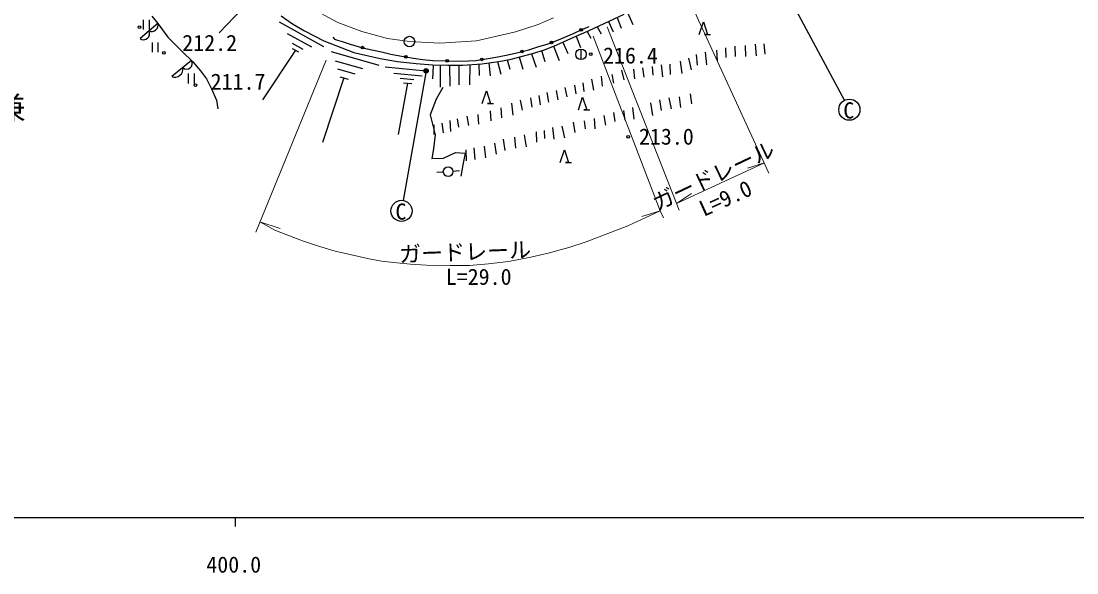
# Model space of a CAD drawing. Units: millimetres, scale not verified. Extents: x 40000 to 680000, y 20000 to 380000.
# Drawn here: x 443683 to 563653, y 198715 to 261387 of the extents above; entities that cross this region are included whole.
import ezdxf
from ezdxf.enums import TextEntityAlignment as Align

# ---------------------------------------------------------------- set-up
doc = ezdxf.new("R2010")
doc.units = ezdxf.units.MM
doc.header["$LTSCALE"] = 1000
doc.linetypes.add('CHAIN', pattern=[18.5, 12, -1.5, 3.5, -1.5])
for name, color, linetype, lineweight in [('M-BGD', 7, 'Continuous', 25), ('M-BGD-EXST', 7, 'Continuous', 25), ('M-BMK', 2, 'CHAIN', 13), ('M-BMK-SRVR', 3, 'Continuous', 25), ('M-STR-HTXT', 7, 'Continuous', 13), ('M-TTL-BAND', 7, 'Continuous', 25)]:
    doc.layers.add(name, color=color, linetype=linetype, lineweight=lineweight)
doc.layers.add('M-BMK-HTXT', color=7, linetype='Continuous')
doc.styles.add('ＭＳ ゴシック', font='')
doc.styles.get('ＭＳ ゴシック').set_extended_font_data('MS Gothic')

msp = doc.modelspace()

# ---------------------------------------------------------------- hatches: boundary and pattern name
at = {"layer": 'M-BGD-EXST'}
msp.add_hatch(color=256, dxfattribs=at).paths.add_polyline_path([(489479, 255623, 1), (489918, 255863, 0.41421), (489579, 255963, 0.41421)])

# ---------------------------------------------------------------- linework, layer by layer
at = {"layer": 'M-BGD'}
for p, q in [((468787, 262787), (466205, 260066)), ((457564, 261538), (457564, 260421)), ((458231, 261538), (458231, 260421)), ((511426, 261816), (511884, 260583)), ((512589, 262373), (513203, 260992)), ((459248, 261136), (457203, 259395)), ((473015, 261297), (478046, 258492)), ((509149, 260735), (509593, 259928)), ((510436, 261346), (510954, 260164)), ((473919, 259991), (476667, 258459)), ((506767, 259687), (507262, 258396)), ((508011, 260208), (508408, 259448)), ((521351, 259855), (522017, 259855)), ((521684, 259855), (521351, 259855)), ((458558, 258976), (458558, 257858)), ((459224, 258976), (459224, 257858)), ((474853, 258096), (471128, 252432)), ((474475, 258880), (475683, 258206)), ((474501, 258293), (475206, 257900)), ((478907, 257949), (484339, 256403)), ((502814, 258037), (503212, 256790)), ((504191, 258557), (504830, 256925)), ((505222, 259000), (505800, 257701)), ((507304, 258220), (507304, 257020)), ((522688, 258094), (522773, 256920)), ((523713, 258359), (523778, 257257)), ((524792, 258548), (524837, 257374)), ((525965, 258626), (525998, 257368)), ((527088, 258781), (527204, 257459)), ((528094, 258795), (528178, 257616)), ((463041, 256900), (460801, 255090)), ((479383, 256878), (482483, 255995)), ((497824, 256786), (498208, 255346)), ((498896, 256987), (499201, 255912)), ((500295, 257320), (500678, 255912)), ((501676, 257679), (502196, 256142)), ((518587, 256840), (518768, 255421)), ((519514, 257191), (519812, 255842)), ((520398, 257613), (520508, 256401)), ((521409, 257846), (521552, 256420)), ((479652, 255969), (481620, 255409)), ((485052, 256189), (489698, 255743)), ((490512, 256319), (490438, 254820)), ((491309, 256404), (491284, 253877)), ((492374, 256376), (492391, 253992)), ((493426, 256382), (493426, 254140)), ((494663, 256434), (494648, 254132)), ((495681, 256497), (495732, 255215)), ((496845, 256641), (496986, 255182)), ((511895, 255809), (512161, 254727)), ((513252, 255913), (513382, 254824)), ((514277, 256081), (514426, 255038)), ((515373, 256243), (515464, 255245)), ((516432, 256425), (516581, 255070)), ((517392, 256502), (517444, 255323)), ((462674, 255428), (462674, 254310)), ((463340, 255428), (463340, 254310)), ((480362, 254936), (477943, 247604)), ((479889, 255070), (480835, 254801)), ((486022, 255493), (489254, 255183)), ((487594, 254338), (486543, 248493)), ((486762, 254920), (488319, 254770)), ((487123, 254383), (488065, 254292)), ((507520, 254381), (507624, 253376)), ((508500, 254796), (508740, 253558)), ((509584, 255147), (509727, 253980)), ((510804, 255329), (510986, 254337)), ((503406, 253277), (503620, 252195)), ((504464, 253512), (504665, 252449)), ((505476, 253862), (505690, 252773)), ((506579, 254122), (506728, 253130)), ((496696, 252015), (497363, 252015)), ((497029, 252015), (496696, 252015)), ((499420, 252051), (499550, 250722)), ((500399, 252414), (500613, 251273)), ((501568, 252681), (501711, 251624)), ((502510, 252947), (502672, 251878)), ((515189, 252102), (515418, 250681)), ((516223, 252442), (516408, 251243)), ((517280, 252690), (517540, 251423)), ((518469, 252776), (518611, 251584)), ((519724, 253123), (519866, 251986)), ((495596, 250766), (495661, 249690)), ((496979, 251214), (497057, 250047)), ((498193, 251532), (498271, 250404)), ((507622, 251294), (508289, 251294)), ((507955, 251294), (507622, 251294)), ((510995, 251007), (511162, 249987)), ((512115, 251242), (512301, 250136)), ((513154, 251564), (513296, 250235)), ((490589, 249598), (490580, 248496)), ((491484, 249805), (491640, 248710)), ((492403, 250091), (492475, 248859)), ((493240, 250285), (493402, 249345)), ((494318, 250597), (494506, 249547)), ((506410, 249905), (506614, 248725)), ((507679, 250073), (507771, 249152)), ((508786, 250333), (508879, 249153)), ((509900, 250667), (510085, 249554)), ((500855, 248465), (501065, 247124)), ((502210, 248812), (502241, 247619)), ((503113, 248972), (503162, 248051)), ((504078, 249306), (504220, 247965)), ((505129, 249473), (505426, 248132)), ((496289, 247196), (496462, 245843)), ((497483, 247524), (497656, 246270)), ((498460, 247963), (498652, 246696)), ((499754, 248217), (499877, 246950)), ((494204, 246776), (494272, 245515)), ((495131, 247010), (495255, 245657)), ((505555, 245325), (506222, 245325)), ((505888, 245325), (505555, 245325)), ((491658, 244244), (490911, 244178)), ((492753, 244340), (493501, 244406))]:
    msp.add_line(p, q, dxfattribs=at)
for points in [[(458520, 261962), (459234, 261123), (460363, 259579), (462026, 257907), (463189, 256753), (464049, 255752), (464756, 254843), (465309, 253692), (465869, 252419), (466048, 251431)], [(473220, 261994), (474530, 261095), (475891, 260290), (478064, 259162), (481481, 257831), (483156, 257429), (484478, 257131), (486449, 256797), (488557, 256576), (490432, 256433), (492187, 256375), (493871, 256385), (496023, 256519), (497955, 256805), (499377, 257081), (501798, 257711), (503143, 258143), (504549, 258698), (506502, 259576), (508241, 260304), (512216, 262191)], [(479092, 259551), (479301, 259356), (479636, 259242), (480174, 259076), (481064, 258779), (482112, 258473), (482820, 258281), (483737, 258082), (484646, 257880), (485702, 257651), (486709, 257453), (487391, 257322), (488287, 257185), (489302, 257035), (490471, 256921), (492088, 256872), (493679, 256830), (495348, 256931), (496744, 257155), (497848, 257338), (498987, 257556), (500153, 257820), (501389, 258136), (502409, 258465), (503573, 258824), (504737, 259280), (505744, 259697), (506524, 260017), (507322, 260395), (508228, 260793)], [(520744, 259855), (521214, 261293), (521684, 259855)], [(491589, 253863), (490835, 252511), (490169, 250753), (490729, 248459), (490555, 246898), (490342, 245792), (491675, 245832), (493047, 246458), (494153, 246378), (493887, 245047), (493633, 243781)], [(496090, 252015), (496560, 253453), (497029, 252015)], [(507016, 251294), (507486, 252732), (507955, 251294)], [(504949, 245325), (505419, 246763), (505888, 245325)]]:
    msp.add_lwpolyline(points, dxfattribs=at)
for centre, radius in [((457127, 260705), 150), ((507322, 260395), 150), ((482466, 258377), 150), ((500599, 257934), 150), ((503944, 258969), 150), ((507304, 257620), 600), ((459912, 257784), 150), ((487391, 257322), 150), ((492088, 256872), 150), ((496046, 257043), 150), ((508409, 257643), 150), ((463486, 254111), 150), ((512654, 248245), 150), ((492206, 244292), 550)]:
    msp.add_circle(centre, radius, dxfattribs=at)
for centre, radius, start, end in [((458509, 260969), 758, 248.06567, 12.73524), ((457592, 259973), 697, 236.04555, 24.75536), ((462494, 256569), 640, 226.71551, 31.15346), ((461136, 255957), 930, 248.84161, 9.02737)]:
    msp.add_arc(centre, radius, start, end, dxfattribs=at)
at = {"layer": 'M-BGD-EXST'}
for p, q in [((527485, 270617), (537233, 252385)), ((489698, 255743), (487112, 241012))]:
    msp.add_line(p, q, dxfattribs=at)
for centre, radius in [((489698, 255743), 250), ((537799, 251327), 1200), ((486904, 239831), 1200)]:
    msp.add_circle(centre, radius, dxfattribs=at)
at = {"layer": 'M-BMK'}
msp.add_lwpolyline([(477703, 262305), (479690, 261232), (482418, 260218), (485328, 259420), (487812, 259064), (491265, 258887), (495444, 259153), (499853, 260179), (502447, 261004), (504164, 261776)], dxfattribs=at)
at = {"layer": 'M-BMK-SRVR'}
msp.add_circle((487812, 259064), 600, dxfattribs=at)
at = {"layer": 'M-STR-HTXT'}
for p, q in [((519612, 263848), (528667, 244130)), ((510281, 260756), (518478, 239897)), ((478328, 256940), (470343, 237399)), ((528139, 245280), (526220, 244701)), ((470823, 238574), (473124, 237823))]:
    msp.add_line(p, q, dxfattribs=at)
for points in [[(516685, 239052), (516306, 239835), (508674, 259688)], [(528139, 245280), (518167, 240688), (519878, 241801)], [(470823, 238574), (472496, 237661), (473883, 237126), (475776, 236404), (477259, 235882), (479352, 235249), (480877, 234904), (483231, 234380), (484630, 234128), (486361, 233950), (487929, 233798), (489740, 233655), (492424, 233629), (494649, 233646), (496801, 233823), (499068, 234101), (501607, 234574), (503588, 235028), (505909, 235678), (507881, 236335), (510176, 237180), (512612, 238149), (514595, 239027), (516306, 239835), (514224, 239212)]]:
    msp.add_lwpolyline(points, dxfattribs=at)
at = {"layer": 'M-TTL-BAND'}
for p, q in [((40000, 205000), (579000, 205000)), ((468000, 205000), (468000, 204000))]:
    msp.add_line(p, q, dxfattribs=at)

# ---------------------------------------------------------------- texts
at = {"layer": 'M-BGD', "style": 'ＭＳ ゴシック'}
for s, p in [('212.2', (468228, 258919)), ('216.4', (516040, 257487)), ('211.7', (471452, 254511)), ('213.0', (520120, 248273))]:
    msp.add_text(s, height=1833, dxfattribs=at).set_placement(p, align=Align.MIDDLE_RIGHT)
at = {"layer": 'M-BGD-EXST', "style": 'ＭＳ ゴシック'}
for p in [(537735, 251250), (486840, 239754)]:
    msp.add_text('C', height=1833, dxfattribs=at).set_placement(p, align=Align.MIDDLE_CENTER)
at = {"layer": 'M-BMK-HTXT', "style": 'ＭＳ ゴシック'}
msp.add_text('丹後兼', height=2566, dxfattribs=at).set_placement((438947, 251529), align=Align.MIDDLE_CENTER)
at = {"layer": 'M-STR-HTXT', "style": 'ＭＳ ゴシック'}
for s, rotation, p in [('ガードレール', 25.388, (522337, 243819)), ('L=9.0', 24.444, (523722, 241265)), ('ガードレール', 2.088, (494133, 235181))]:
    msp.add_text(s, height=1833, rotation=rotation, dxfattribs=at).set_placement(p, align=Align.MIDDLE_CENTER)
msp.add_text('L=29.0', height=1833, dxfattribs=at).set_placement((495675, 232349), align=Align.MIDDLE_CENTER)
at = {"layer": 'M-TTL-BAND', "style": 'ＭＳ ゴシック'}
msp.add_text('400.0', height=1833, dxfattribs=at).set_placement((467844, 198195), align=Align.BOTTOM_CENTER)

doc.saveas('drawing.dxf')
